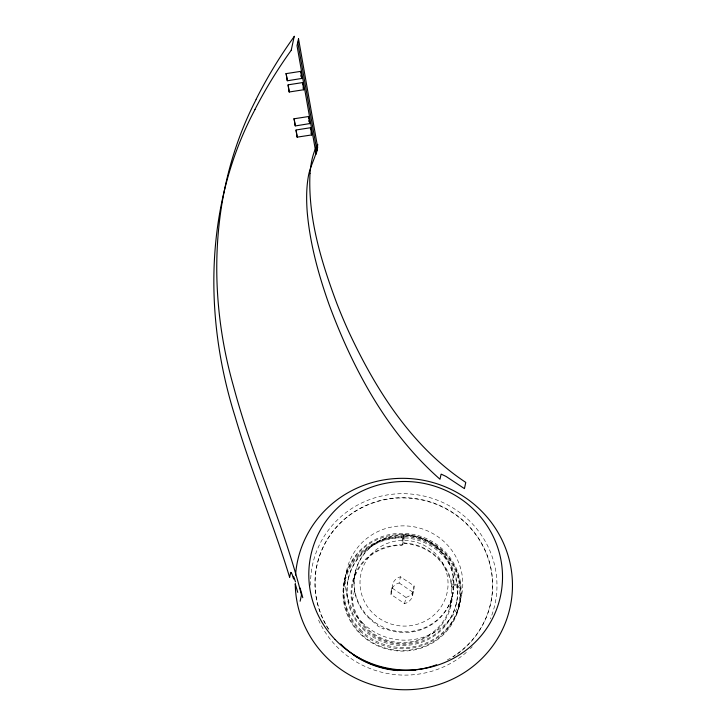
<?xml version="1.0" encoding="UTF-8"?>
<svg xmlns="http://www.w3.org/2000/svg" width="726" height="726" viewBox="0 0 726 726"><rect width="100%" height="100%" fill="white"/><g stroke="black" fill="none" stroke-linecap="round" stroke-linejoin="round"><path stroke-width="0.54" stroke-dasharray="3.63 2.72" d="M450.91 602.571L453.296 591.282L449.83 607.335L452.389 595.901M344.188 581.78L344.696 579.457M344.959 578.25L346.574 570.827M347.999 580.156L348.262 578.949M352.364 600.701L354.551 590.665M391.132 591.209L392.485 585.002M391.033 594.467L392.385 588.26A10.926 10.609 12.3 0 1 400.453 576.771L414.074 585.918L412.722 592.126A10.954 10.636 12.3 0 1 404.609 603.624L391.033 594.467A10.926 10.609 12.3 0 1 399.1 582.978L400.453 576.771M402.467 543.819L402.122 545.408A49.967 48.506 12.3 0 0 351.829 595.311A49.967 48.506 12.3 0 0 406.097 642.401A49.967 48.506 12.3 0 0 451.127 587.933L451.472 586.345M404.609 603.624L405.961 597.416A10.954 10.636 12.3 0 0 414.074 585.918M412.613 595.393L413.965 589.185M453.205 577.197L451.481 585.882M456.4 603.125L456.663 601.918M459.195 606.156L459.703 603.823M459.966 602.616L461.591 595.193M353.145 582.161L355.422 571.743M403.883 543.52L403.983 543.529A49.967 48.506 12.3 0 1 451.327 584.602L451.345 584.72M399.1 582.978L412.722 592.126M392.385 588.26L405.961 597.416M310.61 585.22A93.318 90.587 12.3 0 1 420.254 495.313A93.318 90.587 12.3 0 1 490.431 618.824M472.254 646.748A93.318 90.587 12.3 0 1 470.33 648.69M466.319 652.402A93.318 90.587 12.3 0 1 317.589 617.844M328.206 628.852A88.908 86.303 12.3 0 1 356.239 510.832A88.908 86.303 12.3 0 1 478.189 538.129A88.908 86.303 12.3 0 1 453.151 656.821M328.86 629.415A88.908 86.303 12.3 0 1 358.172 509.398A88.908 86.303 12.3 0 1 481.093 542.349A88.908 86.303 12.3 0 1 445.746 660.751M402.258 537.73L402.086 544.863A50.702 49.214 12.3 0 0 351.057 595.502A50.702 49.214 12.3 0 0 406.124 643.281A50.702 49.214 12.3 0 0 451.817 588.015L459.068 587.025A58.053 56.347 12.3 0 1 406.814 650.405A58.053 56.347 12.3 0 1 343.725 595.665A58.053 56.347 12.3 0 1 402.258 537.73M403.03 537.585L402.857 544.718L403.375 535.997L403.03 537.585M404.146 535.852L403.974 542.984A50.702 49.214 12.3 0 1 452.017 584.666L459.268 583.677A58.053 56.347 12.3 0 0 404.146 535.852M377.311 624.714L377.121 625.576A49.967 48.506 12.3 0 0 383.7 629.052L383.891 628.19A49.967 48.506 12.3 0 0 453.686 581.544A49.967 48.506 12.3 0 0 378.418 541.85A49.967 48.506 12.3 0 0 377.311 624.714M403.475 534.935L403.057 536.859A58.779 57.064 12.3 0 0 343.026 595.247A58.779 57.064 12.3 0 0 407.132 650.923A58.779 57.064 12.3 0 0 459.73 586.082L460.157 584.149A58.779 57.064 12.3 0 0 403.475 534.935M452.089 585.546L451.744 587.134L458.995 586.145L459.34 584.557L452.089 585.546M370.06 618.407A49.967 48.506 12.3 0 0 452.67 594.676A49.967 48.506 12.3 0 0 389.363 536.641A49.967 48.506 12.3 0 0 370.06 618.407M374.053 614.269A44.086 42.798 12.3 0 0 446.944 593.333A44.086 42.798 12.3 0 0 391.087 542.122A44.086 42.798 12.3 0 0 374.053 614.269M362.537 628.716A55.403 53.778 12.3 0 0 455.447 606.936A55.403 53.778 12.3 0 0 388.619 539.273A55.403 53.778 12.3 0 0 362.537 628.716M362.8 627.509A55.403 53.778 12.3 0 0 455.71 605.729A55.403 53.778 12.3 0 0 388.882 538.066A55.403 53.778 12.3 0 0 362.8 627.509M360.123 630.976A58.779 57.064 12.3 0 0 458.687 607.862A58.779 57.064 12.3 0 0 387.784 536.078A58.779 57.064 12.3 0 0 360.123 630.976M360.386 629.769A58.779 57.064 12.3 0 0 458.95 606.655A58.779 57.064 12.3 0 0 388.047 534.871A58.779 57.064 12.3 0 0 360.386 629.769M362.002 622.345A58.779 57.064 12.3 0 0 460.574 599.24A58.779 57.064 12.3 0 0 389.671 527.448A58.779 57.064 12.3 0 0 362.002 622.345"/><path stroke-width="1.09" d="M287.333 80.622L286.126 73.535L287.26 80.795L301.78 78.444L300.618 71.293L300.528 72.264M288.05 84.996L289.22 92.075L288.14 84.824L302.606 82.582L303.713 89.833L303.123 87.937M295.282 125.761L294.084 118.683L295.21 125.943L309.73 123.592L308.568 116.441L308.523 118.011M295.999 130.145L297.179 137.223L296.099 129.972L310.565 127.722L311.663 134.982L311.073 133.076M302.524 82.682L302.606 84.615M310.483 127.821L310.537 129.527M291.253 50.094L294.257 36.3M300.137 601.21L301.49 595.002C283.512 523.936 252.285 457.108 233.5 386.286C206.701 292.088 210.585 187.671 256.015 99.716M286.071 73.635L300.537 71.393M301.726 78.553L301.453 77.991M294.03 118.783L308.496 116.541M309.675 123.692L309.367 122.984M311.708 134.936L297.261 137.123M255.007 109.535C204.75 203.579 203.498 316.545 235.133 416.715C250.987 471.038 273.275 523.201 289.638 577.361L290.69 572.533A5.127 0.59 74.6 0 1 290.845 572.397L291.162 572.778A8.721 1.016 74.9 0 1 291.489 573.349M289.302 91.975L303.767 89.734M292.859 576.78L293.667 579.039M295.264 583.949L297.76 592.38M301.136 76.647L300.945 75.649M309.04 121.551L308.904 120.797M297.769 42.208L316.899 150.836M300.029 587.96A112.993 31.708 79.2 0 1 302.769 597.698M293.703 576.671A43.778 7.578 77.2 0 1 295.482 581.898M291.389 572.778A15.836 2.078 75.8 0 1 292.814 576.163M254.926 109.499A491.992 477.581 12.3 0 1 291.317 50.139M256.051 99.426A489.106 474.786 12.3 0 1 294.339 36.354M415.19 670.234A88.908 86.303 12.3 0 1 413.167 670.443M397.893 670.552A88.908 86.303 12.3 0 1 353.58 655.07M295.527 575.137A108.746 105.56 12.3 0 1 462.29 495.649A108.746 105.56 12.3 0 1 456.545 677.113A108.746 105.56 12.3 0 1 295.255 583.84M436.653 664.744A88.908 86.303 12.3 0 1 340.63 643.962M309.993 173.387C307.86 218.263 321.427 262.195 336.964 303.767A563.058 546.569 12.3 0 0 348.843 331.927C375.778 389.69 411.669 446.608 465.783 482.409L464.431 488.616L446.054 476.438L441.281 474.169A5.926 1.243 41.8 0 0 441.045 474.396L439.992 479.233C387.385 433.032 353.208 369.57 329.132 304.675C318.496 274.691 309.957 243.7 307.207 211.91C306.354 200.285 306.308 188.533 308.241 177.008C309.957 165.61 316.872 155.99 317.716 144.356C312.607 153.132 310.864 163.414 309.993 173.387M298.522 38.759L297.016 45.656L316.155 154.284L317.652 147.387L298.522 38.759M335.094 639.506A96.994 94.153 12.3 0 0 498.408 604.068A96.994 94.153 12.3 0 0 383.473 483.734A96.994 94.153 12.3 0 0 335.094 639.506"/></g></svg>
